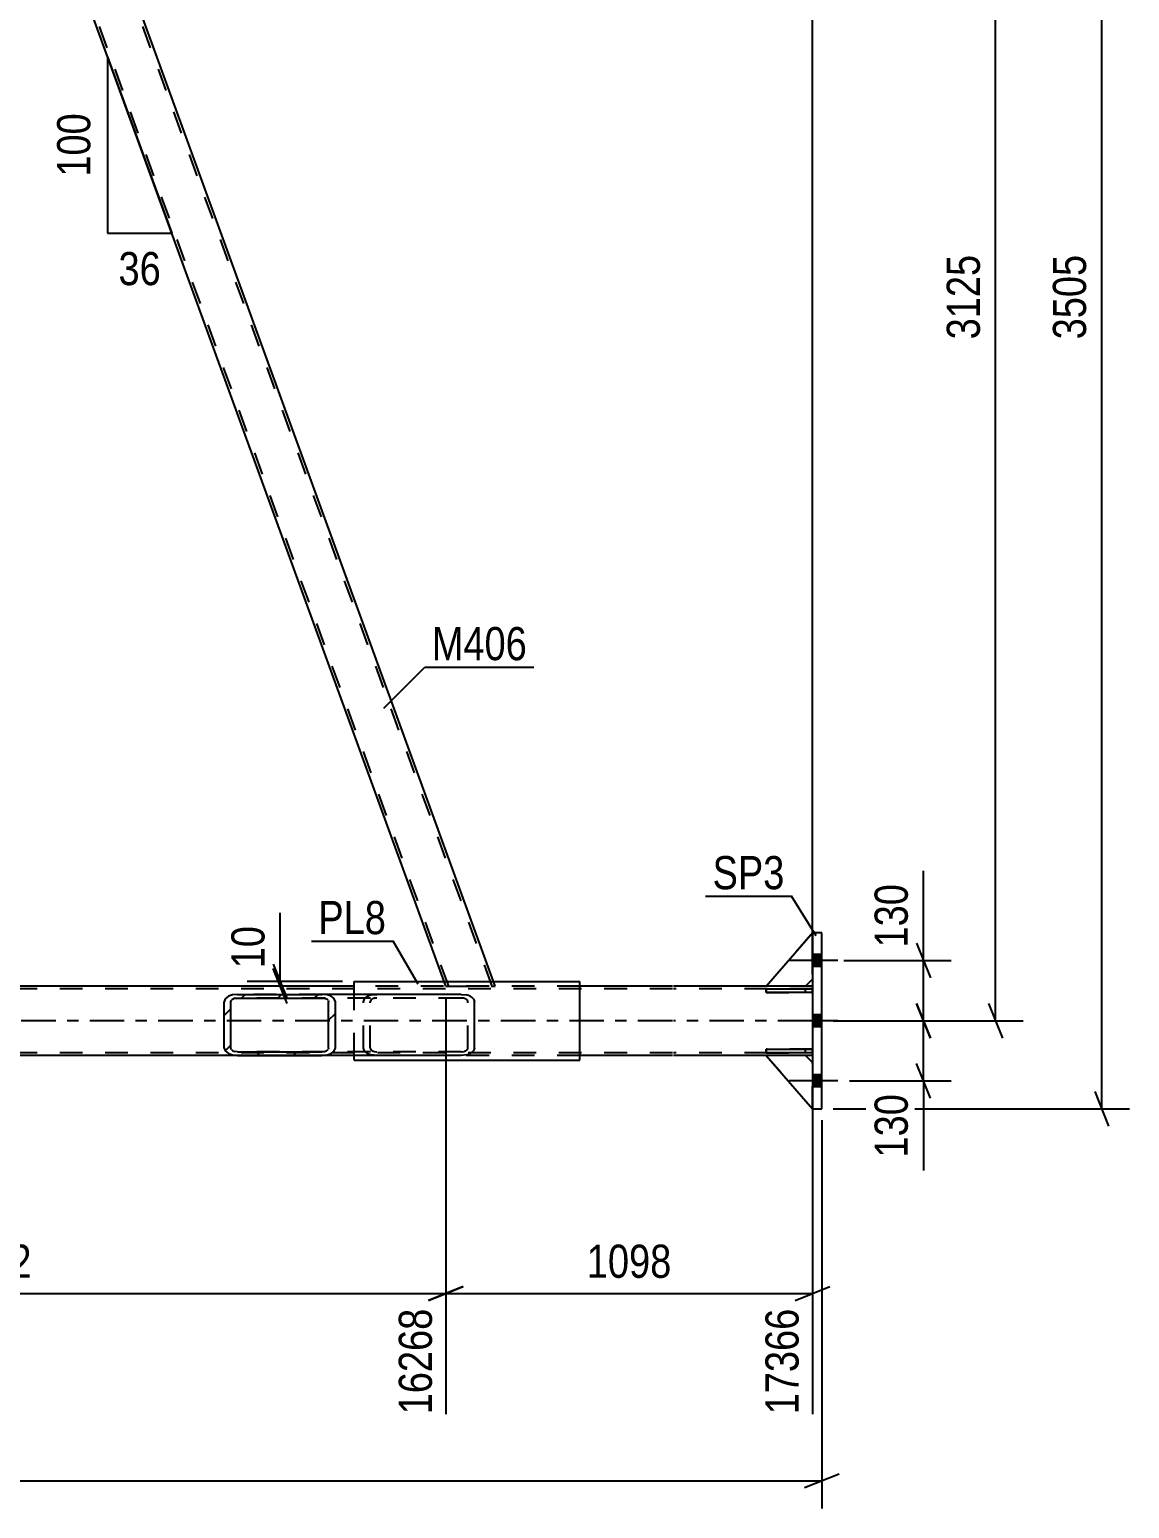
# Model space of a CAD drawing. Header units: millimetres. Extents: x -808 to 381, y -747 to 94.
# Drawn here: x -118.7 to -23.7, y -319.3 to -191.6 of the extents above; entities that cross this region are included whole.
import ezdxf

# ---------------------------------------------------------------- set-up
doc = ezdxf.new("R2010")
doc.units = ezdxf.units.MM
doc.linetypes.add('DXK_LINE_DOT2', pattern=[3.9198, 1.9599, -1.9599])
doc.linetypes.add('DXK_LINE_DOT3', pattern=[5.9187, 2.979, -0.9799, 0.9799, -0.9799])
doc.styles.add('Arial Narrow', font='ARIALN.TTF', dxfattribs={"height": 0.2})

# ---------------------------------------------------------------- blocks, each defined once
blk = doc.blocks.new('Part-232923327-79864 - 79863')
at = {"color": 7, "linetype": 'DXK_LINE_DOT2'}
for p, q in [((-121.77, -155.19), (-126.03, -155.19)), ((-124.86, -158.39), (-126.03, -155.19)), ((-82.46, -274.19), (-125.77, -155.19)), ((-78.71, -274.19), (-122.03, -155.19)), ((-121.62, -155.59), (-121.77, -155.19)), ((-82.71, -274.19), (-82.86, -273.79)), ((-82.71, -274.19), (-78.46, -274.19)), ((-78.46, -274.19), (-78.6, -273.79))]:
    blk.add_line(p, q, dxfattribs=at)
at = {"color": 2, "linetype": 'Continuous'}
for p, q in [((-78.6, -273.79), (-121.62, -155.59)), ((-82.86, -273.79), (-124.86, -158.39))]:
    blk.add_line(p, q, dxfattribs=at)
blk = doc.blocks.new('Part-232923327-79940 - 79863')
at = {"color": 2, "linetype": 'Continuous'}
for p, q in [((-50.24, -269.59), (-51.04, -269.59)), ((-51.04, -269.59), (-51.04, -284.79)), ((-50.24, -284.79), (-50.24, -269.59)), ((-51.04, -284.79), (-50.24, -284.79))]:
    blk.add_line(p, q, dxfattribs=at)
blk = doc.blocks.new('Part-232923327-79886 - 79863')
at = {"linetype": 'Continuous'}
h = blk.add_hatch(dxfattribs=at)
h.set_pattern_fill('', scale=0.7, style=0, pattern_type=0)
h.set_pattern_definition([(45, (-101.7724, -279.791), (-1.57154, 1.57154), [])])
h.paths.add_polyline_path([(-101.86, -279.55), (-101.77, -279.79), (-101.52, -280), (-101.14, -280.14), (-100.7, -280.19), (-93.42, -280.19), (-92.97, -280.14), (-92.59, -280), (-92.34, -279.79), (-92.25, -279.55), (-92.25, -275.55), (-92.34, -275.3), (-92.59, -275.09), (-92.97, -274.95), (-93.42, -274.91), (-100.7, -274.91), (-101.14, -274.95), (-101.52, -275.09), (-101.77, -275.3), (-101.86, -275.55)])
h.paths.add_polyline_path([(-101.23, -275.42), (-101.11, -275.32), (-100.92, -275.25), (-100.7, -275.23), (-93.42, -275.23), (-93.19, -275.25), (-93.01, -275.32), (-92.88, -275.42), (-92.84, -275.55), (-92.84, -279.55), (-92.88, -279.67), (-93.01, -279.77), (-93.19, -279.84), (-93.42, -279.87), (-100.7, -279.87), (-100.92, -279.84), (-101.11, -279.77), (-101.23, -279.67), (-101.28, -279.55), (-101.28, -275.55)])
at = {"color": 2, "linetype": 'Continuous'}
for p, q in [((-101.77, -275.3), (-101.86, -275.55)), ((-101.86, -279.55), (-101.86, -275.55)), ((-101.28, -275.55), (-101.23, -275.42)), ((-101.28, -279.55), (-101.28, -275.55)), ((-100.7, -274.91), (-101.14, -274.95)), ((-100.92, -275.25), (-100.7, -275.23)), ((-100.7, -274.91), (-93.42, -274.91)), ((-100.7, -275.23), (-93.42, -275.23)), ((-81.39, -274.91), (-93.42, -274.91)), ((-92.97, -274.95), (-93.42, -274.91)), ((-93.42, -275.23), (-93.19, -275.25)), ((-92.88, -275.42), (-92.84, -275.55)), ((-92.84, -279.55), (-92.84, -275.55)), ((-92.25, -275.55), (-92.34, -275.3)), ((-92.25, -279.55), (-92.25, -275.55)), ((-81.39, -274.91), (-80.94, -274.95)), ((-80.31, -275.3), (-80.22, -275.55)), ((-80.22, -279.55), (-80.22, -275.55)), ((-101.86, -279.55), (-101.77, -279.79)), ((-101.23, -279.67), (-101.28, -279.55)), ((-92.84, -279.55), (-92.88, -279.67)), ((-92.34, -279.79), (-92.25, -279.55)), ((-80.22, -279.55), (-80.31, -279.79)), ((-101.14, -280.14), (-100.7, -280.19)), ((-100.7, -279.87), (-100.92, -279.84)), ((-100.7, -279.87), (-93.42, -279.87)), ((-100.7, -280.19), (-93.42, -280.19)), ((-93.19, -279.84), (-93.42, -279.87)), ((-93.42, -280.19), (-92.97, -280.14)), ((-81.39, -280.19), (-93.42, -280.19)), ((-80.94, -280.14), (-81.39, -280.19))]:
    blk.add_line(p, q, dxfattribs=at)
at = {"color": 7, "linetype": 'DXK_LINE_DOT2'}
for p, q in [((-93.42, -274.91), (-100.7, -274.91)), ((-81.39, -275.23), (-100.7, -275.23)), ((-89.83, -275.55), (-89.74, -275.3)), ((-89.83, -279.55), (-89.83, -275.55)), ((-89.2, -275.42), (-89.25, -275.55)), ((-89.25, -279.55), (-89.25, -275.55)), ((-89.11, -274.95), (-88.67, -274.91)), ((-88.67, -275.23), (-88.89, -275.25)), ((-81.16, -275.25), (-81.39, -275.23)), ((-80.81, -275.55), (-80.85, -275.42)), ((-80.81, -279.55), (-80.81, -275.55)), ((-89.74, -279.79), (-89.83, -279.55)), ((-89.25, -279.55), (-89.2, -279.67)), ((-80.85, -279.67), (-80.81, -279.55)), ((-81.39, -279.87), (-100.7, -279.87)), ((-100.7, -280.19), (-93.42, -280.19)), ((-88.67, -280.19), (-89.11, -280.14)), ((-88.89, -279.84), (-88.67, -279.87)), ((-81.39, -279.87), (-81.16, -279.84))]:
    blk.add_line(p, q, dxfattribs=at)
at = {"color": 2, "linetype": 'Continuous'}
for centre, radius, start, end in [((-100.96, -276.03), 1.09, 99.5182, 138.0637), ((-100.83, -275.79), 0.545, 99.5182, 138.0637), ((-93.28, -275.79), 0.545, 41.9363, 80.4819), ((-93.15, -276.03), 1.09, 41.9363, 80.4819), ((-81.12, -276.03), 1.09, 41.9363, 80.4819), ((-100.83, -279.3), 0.545, 221.9363, 260.4819), ((-93.28, -279.3), 0.545, 279.5182, 318.0637), ((-100.96, -279.06), 1.09, 221.9363, 260.4819), ((-93.15, -279.06), 1.09, 279.5182, 318.0637), ((-81.12, -279.06), 1.09, 279.5182, 318.0637)]:
    blk.add_arc(centre, radius, start, end, dxfattribs=at)
at = {"color": 7, "linetype": 'DXK_LINE_DOT2'}
for centre, radius, start, end in [((-88.93, -276.03), 1.09, 99.5182, 138.0637), ((-88.8, -275.79), 0.545, 99.5182, 138.0637), ((-81.25, -275.79), 0.545, 41.9363, 80.4819), ((-88.8, -279.3), 0.545, 221.9363, 260.4819), ((-81.25, -279.3), 0.545, 279.5182, 318.0637), ((-88.93, -279.06), 1.09, 221.9363, 260.4819)]:
    blk.add_arc(centre, radius, start, end, dxfattribs=at)
blk = doc.blocks.new('Part-232923327-79973 - 79863')
at = {"color": 2, "linetype": 'Continuous'}
for p, q in [((-90.63, -274.91), (-90.63, -273.79)), ((-90.63, -273.79), (-71.14, -273.79)), ((-71.14, -280.59), (-71.14, -273.79)), ((-90.63, -280.59), (-90.63, -280.19)), ((-90.63, -280.59), (-71.14, -280.59))]:
    blk.add_line(p, q, dxfattribs=at)
at = {"color": 7, "linetype": 'DXK_LINE_DOT2'}
blk.add_line((-90.63, -280.19), (-90.63, -274.91), dxfattribs=at)
blk = doc.blocks.new('Part-232923327-80028 - 79863')
at = {"color": 7, "linetype": 'DXK_LINE_DOT2'}
for p, q in [((-63.14, -274.43), (-733.42, -274.43)), ((-71.14, -274.19), (-90.63, -274.19)), ((-51.04, -274.43), (-63.04, -274.43)), ((-51.64, -274.19), (-55.04, -274.19)), ((-51.04, -274.19), (-51.04, -280.19)), ((-63.14, -279.95), (-733.42, -279.95)), ((-71.14, -280.19), (-90.63, -280.19)), ((-51.04, -279.95), (-63.04, -279.95)), ((-51.64, -280.19), (-55.04, -280.19))]:
    blk.add_line(p, q, dxfattribs=at)
at = {"color": 2, "linetype": 'Continuous'}
for p, q in [((-90.63, -274.19), (-154.22, -274.19)), ((-63.14, -274.19), (-71.14, -274.19)), ((-55.04, -274.19), (-63.04, -274.19)), ((-51.04, -274.19), (-51.64, -274.19)), ((-90.63, -280.19), (-154.22, -280.19)), ((-63.14, -280.19), (-71.14, -280.19)), ((-55.04, -280.19), (-63.04, -280.19)), ((-51.04, -280.19), (-51.64, -280.19))]:
    blk.add_line(p, q, dxfattribs=at)
at = {"color": 7, "linetype": 'DXK_LINE_DOT3'}
for p, q in [((-63.14, -277.19), (-733.42, -277.19)), ((-51.04, -277.19), (-63.04, -277.19))]:
    blk.add_line(p, q, dxfattribs=at)
blk = doc.blocks.new('Part-232923327-80061 - 79863')
at = {"color": 7, "linetype": 'DXK_LINE_DOT2'}
for p, q in [((-51.04, -274.43), (-55.04, -274.43)), ((-55.04, -274.43), (-55.04, -274.75)), ((-51.64, -274.75), (-51.64, -274.43)), ((-51.04, -274.75), (-51.04, -274.43)), ((-55.04, -274.75), (-51.04, -274.75))]:
    blk.add_line(p, q, dxfattribs=at)
blk = doc.blocks.new('Part-232923327-80062 - 79863')
at = {"color": 7, "linetype": 'DXK_LINE_DOT2'}
for p, q in [((-51.04, -279.63), (-55.04, -279.63)), ((-55.04, -279.63), (-55.04, -279.95)), ((-51.64, -279.95), (-51.64, -279.63)), ((-51.04, -279.95), (-51.04, -279.63)), ((-55.04, -279.95), (-51.04, -279.95))]:
    blk.add_line(p, q, dxfattribs=at)
blk = doc.blocks.new('Part-232923327-80063 - 79863')
at = {"color": 2, "linetype": 'Continuous'}
for p, q in [((-55.04, -274.75), (-55.04, -274.43)), ((-55.04, -274.43), (-51.04, -274.43)), ((-51.04, -274.43), (-51.04, -274.75)), ((-51.04, -274.75), (-55.04, -274.75))]:
    blk.add_line(p, q, dxfattribs=at)
at = {"color": 7, "linetype": 'DXK_LINE_DOT2'}
blk.add_line((-51.64, -274.75), (-51.64, -274.43), dxfattribs=at)
blk = doc.blocks.new('Part-232923327-80064 - 79863')
at = {"color": 2, "linetype": 'Continuous'}
for p, q in [((-55.04, -279.95), (-55.04, -279.63)), ((-55.04, -279.63), (-51.04, -279.63)), ((-51.04, -279.63), (-51.04, -279.95)), ((-51.04, -279.95), (-55.04, -279.95))]:
    blk.add_line(p, q, dxfattribs=at)
at = {"color": 7, "linetype": 'DXK_LINE_DOT2'}
blk.add_line((-51.64, -279.95), (-51.64, -279.63), dxfattribs=at)
blk = doc.blocks.new('Part-232923327-80065 - 79863')
at = {"color": 7, "linetype": 'DXK_LINE_DOT2'}
for p, q in [((-55.04, -274.19), (-51.04, -269.59)), ((-51.04, -269.59), (-51.04, -273.59)), ((-51.64, -274.19), (-55.04, -274.19)), ((-51.04, -273.59), (-51.64, -274.19))]:
    blk.add_line(p, q, dxfattribs=at)
blk = doc.blocks.new('Part-232923327-80066 - 79863')
at = {"color": 2, "linetype": 'Continuous'}
for p, q in [((-55.04, -274.19), (-51.04, -269.59)), ((-51.64, -274.19), (-55.04, -274.19)), ((-51.04, -273.59), (-51.64, -274.19))]:
    blk.add_line(p, q, dxfattribs=at)
at = {"color": 7, "linetype": 'DXK_LINE_DOT2'}
blk.add_line((-51.04, -269.59), (-51.04, -273.59), dxfattribs=at)
blk = doc.blocks.new('Part-232923327-80067 - 79863')
at = {"color": 7, "linetype": 'DXK_LINE_DOT2'}
for p, q in [((-51.64, -280.19), (-55.04, -280.19)), ((-55.04, -280.19), (-51.04, -284.79)), ((-51.04, -280.79), (-51.64, -280.19)), ((-51.04, -284.79), (-51.04, -280.79))]:
    blk.add_line(p, q, dxfattribs=at)
blk = doc.blocks.new('Part-232923327-80068 - 79863')
at = {"color": 2, "linetype": 'Continuous'}
for p, q in [((-51.64, -280.19), (-55.04, -280.19)), ((-55.04, -280.19), (-51.04, -284.79)), ((-51.04, -280.79), (-51.64, -280.19))]:
    blk.add_line(p, q, dxfattribs=at)
at = {"color": 7, "linetype": 'DXK_LINE_DOT2'}
blk.add_line((-51.04, -284.79), (-51.04, -280.79), dxfattribs=at)
blk = doc.blocks.new('Bolt-232923327-80100 - 79863')
at = {"linetype": 'Continuous'}
for points in [[(-50.24, -272.51), (-50.24, -271.47), (-51.04, -271.47), (-51.04, -272.51)], [(-50.24, -272.51), (-50.24, -271.47), (-51.04, -271.47), (-51.04, -272.51)], [(-50.24, -272.51), (-50.24, -271.47), (-51.04, -271.47), (-51.04, -272.51)], [(-50.24, -277.71), (-50.24, -276.67), (-51.04, -276.67), (-51.04, -277.71)], [(-50.24, -277.71), (-50.24, -276.67), (-51.04, -276.67), (-51.04, -277.71)], [(-50.24, -282.91), (-50.24, -281.87), (-51.04, -281.87), (-51.04, -282.91)], [(-50.24, -282.91), (-50.24, -281.87), (-51.04, -281.87), (-51.04, -282.91)], [(-50.24, -282.91), (-50.24, -281.87), (-51.04, -281.87), (-51.04, -282.91)]]:
    blk.add_hatch(color=1, dxfattribs=at).paths.add_polyline_path(points)
at = {"color": 1, "linetype": 'Continuous'}
for p, q in [((-48.84, -271.99), (-53.04, -271.99)), ((-48.84, -271.99), (-53.04, -271.99)), ((-48.84, -271.99), (-53.04, -271.99)), ((-50.24, -271.47), (-51.04, -271.47)), ((-50.24, -271.47), (-51.04, -271.47)), ((-50.24, -271.47), (-51.04, -271.47)), ((-50.24, -272.51), (-51.04, -272.51)), ((-50.24, -272.51), (-51.04, -272.51)), ((-50.24, -272.51), (-51.04, -272.51)), ((-50.24, -276.67), (-51.04, -276.67)), ((-50.24, -276.67), (-51.04, -276.67)), ((-48.84, -277.19), (-53.04, -277.19)), ((-48.84, -277.19), (-53.04, -277.19)), ((-50.24, -277.71), (-51.04, -277.71)), ((-50.24, -277.71), (-51.04, -277.71)), ((-50.24, -281.87), (-51.04, -281.87)), ((-50.24, -281.87), (-51.04, -281.87)), ((-50.24, -281.87), (-51.04, -281.87)), ((-48.84, -282.39), (-53.04, -282.39)), ((-48.84, -282.39), (-53.04, -282.39)), ((-48.84, -282.39), (-53.04, -282.39)), ((-50.24, -282.91), (-51.04, -282.91)), ((-50.24, -282.91), (-51.04, -282.91)), ((-50.24, -282.91), (-51.04, -282.91))]:
    blk.add_line(p, q, dxfattribs=at)
blk = doc.blocks.new('StraightDimension-232923327-96474 - 79863')
at = {"color": 7, "linetype": 'Continuous'}
for p, q in [((-26.06, -284.79), (-26.06, -144.59)), ((-26.66, -283.29), (-25.46, -286.29)), ((-49.24, -284.79), (-23.66, -284.79))]:
    blk.add_line(p, q, dxfattribs=at)
at = {"color": 0}
blk.add_wipeout([(-26.81, -210.43), (-31.01, -210.43), (-31.01, -218.94), (-26.81, -218.94)], dxfattribs=at)
at = {"color": 3, "style": 'Arial Narrow'}
blk.add_text('3505', height=2.863, rotation=90.0002, dxfattribs=at).set_placement((-27.41, -218.34))
blk = doc.blocks.new('StraightDimension-232923327-162953 - 79863')
at = {"color": 7, "linetype": 'Continuous'}
for p, q in [((-41.46, -271.99), (-41.46, -264.25)), ((-41.46, -271.99), (-41.46, -264.25)), ((-42.06, -270.49), (-40.86, -273.49)), ((-48.34, -271.99), (-39.06, -271.99)), ((-41.46, -277.19), (-41.46, -271.99)), ((-40.86, -278.69), (-42.06, -275.69)), ((-49.24, -277.19), (-39.06, -277.19))]:
    blk.add_line(p, q, dxfattribs=at)
at = {"color": 0}
blk.add_wipeout([(-42.21, -264.78), (-46.41, -264.78), (-46.41, -271.46), (-42.21, -271.46)], dxfattribs=at)
at = {"color": 3, "style": 'Arial Narrow'}
blk.add_text('130', height=2.863, rotation=90.0002, dxfattribs=at).set_placement((-42.81, -270.86))
blk = doc.blocks.new('StraightDimension-232923327-94966 - 79863')
at = {"color": 7, "linetype": 'Continuous'}
for p, q in [((-82.71, -275.19), (-82.71, -311.18)), ((-51.04, -281.19), (-51.04, -311.18)), ((-81.21, -300.14), (-84.21, -301.34)), ((-52.54, -301.34), (-49.54, -300.14)), ((-82.71, -300.74), (-51.04, -300.74))]:
    blk.add_line(p, q, dxfattribs=at)
at = {"color": 0}
blk.add_wipeout([(-62.62, -299.99), (-62.62, -295.79), (-71.13, -295.79), (-71.13, -299.99)], dxfattribs=at)
at = {"color": 3, "style": 'Arial Narrow'}
blk.add_text('1098', height=2.863, dxfattribs=at).set_placement((-70.53, -299.39))
at = {"color": 0, "linetype": 'Continuous'}
blk.add_wipeout([(-51.64, -301.44), (-55.84, -301.44), (-55.84, -311.78), (-51.64, -311.78)], dxfattribs=at)
at = {"color": 3, "linetype": 'Continuous', "style": 'Arial Narrow'}
blk.add_text('17366', height=2.863, rotation=90.0002, dxfattribs=at).set_placement((-52.24, -311.18))
blk = doc.blocks.new('StraightDimension-232923327-94967 - 79863')
at = {"color": 7, "linetype": 'Continuous'}
for p, q in [((-161.58, -275.19), (-161.58, -311.18)), ((-82.71, -275.19), (-82.71, -311.18)), ((-160.08, -300.14), (-163.08, -301.34)), ((-84.21, -301.34), (-81.21, -300.14)), ((-161.58, -300.74), (-82.71, -300.74))]:
    blk.add_line(p, q, dxfattribs=at)
at = {"color": 0}
blk.add_wipeout([(-117.89, -299.99), (-117.89, -295.79), (-126.4, -295.79), (-126.4, -299.99)], dxfattribs=at)
at = {"color": 3, "style": 'Arial Narrow'}
blk.add_text('1972', height=2.863, dxfattribs=at).set_placement((-125.8, -299.39))
at = {"color": 0, "linetype": 'Continuous'}
blk.add_wipeout([(-83.31, -301.44), (-87.51, -301.44), (-87.51, -311.78), (-83.31, -311.78)], dxfattribs=at)
at = {"color": 3, "linetype": 'Continuous', "style": 'Arial Narrow'}
blk.add_text('16268', height=2.863, rotation=90.0002, dxfattribs=at).set_placement((-83.91, -311.18))
blk = doc.blocks.new('StraightDimension-232923327-162954 - 79863')
at = {"color": 7, "linetype": 'Continuous'}
for p, q in [((-42.06, -275.69), (-40.86, -278.69)), ((-49.24, -277.19), (-39.06, -277.19)), ((-41.46, -282.39), (-41.46, -277.19)), ((-40.86, -283.89), (-42.06, -280.89)), ((-47.84, -282.39), (-39.06, -282.39)), ((-41.46, -282.39), (-41.46, -290.12)), ((-41.46, -282.39), (-41.46, -290.12))]:
    blk.add_line(p, q, dxfattribs=at)
at = {"color": 0}
blk.add_wipeout([(-42.21, -282.91), (-46.41, -282.91), (-46.41, -289.6), (-42.21, -289.6)], dxfattribs=at)
at = {"color": 3, "style": 'Arial Narrow'}
blk.add_text('130', height=2.863, rotation=90.0002, dxfattribs=at).set_placement((-42.81, -289))
blk = doc.blocks.new('StraightDimension-232923327-87157 - 79863')
at = {"color": 7, "linetype": 'Continuous'}
for p, q in [((-50.24, -285.79), (-50.24, -319.31)), ((-51.74, -317.51), (-48.74, -316.31)), ((-767.35, -316.91), (-50.24, -316.91))]:
    blk.add_line(p, q, dxfattribs=at)
blk = doc.blocks.new('AngleDimension-232923327-157887 - 79863')
at = {"color": 7, "linetype": 'Continuous'}
for p, q in [((-111.92, -193.94), (-106.38, -209.16)), ((-111.92, -193.94), (-111.92, -209.16)), ((-111.2, -195.92), (-106.38, -209.16)), ((-111.92, -209.16), (-106.38, -209.16))]:
    blk.add_line(p, q, dxfattribs=at)
at = {"color": 0}
for points in [[(-112.82, -198.21), (-117.02, -198.21), (-117.02, -204.89), (-112.82, -204.89)], [(-106.72, -214.26), (-106.72, -210.06), (-111.58, -210.06), (-111.58, -214.26)]]:
    blk.add_wipeout(points, dxfattribs=at)
at = {"color": 3, "style": 'Arial Narrow'}
blk.add_text('100', height=2.863, rotation=90.0002, dxfattribs=at).set_placement((-113.42, -204.29))
blk.add_text('36', height=2.863, dxfattribs=at).set_placement((-110.98, -213.66))
blk = doc.blocks.new('StraightDimension-232923327-96468 - 79863')
at = {"color": 7, "linetype": 'Continuous'}
for p, q in [((-35.23, -277.19), (-35.23, -152.19)), ((-35.83, -275.69), (-34.63, -278.69)), ((-49.24, -277.19), (-32.83, -277.19))]:
    blk.add_line(p, q, dxfattribs=at)
at = {"color": 0}
blk.add_wipeout([(-35.98, -210.43), (-40.18, -210.43), (-40.18, -218.94), (-35.98, -218.94)], dxfattribs=at)
at = {"color": 3, "style": 'Arial Narrow'}
blk.add_text('3125', height=2.863, rotation=90.0002, dxfattribs=at).set_placement((-36.58, -218.34))
blk = doc.blocks.new('StraightDimension-232923327-124351 - 79863')
at = {"color": 7, "linetype": 'Continuous'}
for p, q in [((-111.99, -156.19), (-111.99, -174.41)), ((-51.04, -273.19), (-51.04, -169.16)), ((-110.49, -171.41), (-113.49, -172.61)), ((-111.99, -172.01), (-51.04, -172.01)), ((-52.54, -172.61), (-49.54, -171.41))]:
    blk.add_line(p, q, dxfattribs=at)
at = {"color": 0}
blk.add_wipeout([(-77.26, -171.26), (-77.26, -167.06), (-85.77, -167.06), (-85.77, -171.26)], dxfattribs=at)
at = {"color": 3, "style": 'Arial Narrow'}
blk.add_text('1830', height=2.863, dxfattribs=at).set_placement((-85.17, -170.66))
blk = doc.blocks.new('StraightDimension-232923327-158561 - 79863')
at = {"color": 7, "linetype": 'Continuous'}
for p, q in [((-97.02, -273.79), (-97.02, -267.88)), ((-97.02, -273.79), (-97.02, -267.88)), ((-97.62, -272.29), (-96.42, -275.29)), ((-96.42, -275.69), (-97.62, -272.69)), ((-91.63, -273.79), (-99.87, -273.79)), ((-91.63, -274.19), (-99.87, -274.19)), ((-97.02, -274.19), (-97.02, -273.79))]:
    blk.add_line(p, q, dxfattribs=at)
at = {"color": 0}
blk.add_wipeout([(-97.77, -268.41), (-101.97, -268.41), (-101.97, -273.26), (-97.77, -273.26)], dxfattribs=at)
at = {"color": 3, "style": 'Arial Narrow'}
blk.add_text('10', height=2.863, rotation=90.0002, dxfattribs=at).set_placement((-98.37, -272.66))
blk = doc.blocks.new('Mark-232923327-96543 - 79863')
at = {"color": 0}
blk.add_wipeout([(-53.46, -265.83), (-53.46, -262.83), (-59.67, -262.83), (-59.67, -265.83)], dxfattribs=at)
blk.add_wipeout([(-53.46, -265.83), (-53.46, -262.83), (-59.67, -262.83), (-59.67, -265.83)], dxfattribs=at)
at = {"color": 30, "linetype": 'Continuous'}
for p in [(-60.27, -266.43), (-50.73, -269.86)]:
    blk.add_line(p, (-52.86, -266.43), dxfattribs=at)
at = {"color": 3, "style": 'Arial Narrow'}
blk.add_text('SP3', height=2.863, dxfattribs=at).set_placement((-59.67, -265.83))
blk = doc.blocks.new('Mark-232923327-158577 - 79863')
at = {"color": 0}
blk.add_wipeout([(-87.87, -269.71), (-87.87, -266.71), (-93.72, -266.71), (-93.72, -269.71)], dxfattribs=at)
blk.add_wipeout([(-87.87, -269.71), (-87.87, -266.71), (-93.72, -266.71), (-93.72, -269.71)], dxfattribs=at)
at = {"color": 30, "linetype": 'Continuous'}
for p in [(-94.32, -270.31), (-85.11, -274.04)]:
    blk.add_line(p, (-87.27, -270.31), dxfattribs=at)
at = {"color": 3, "style": 'Arial Narrow'}
blk.add_text('PL8', height=2.863, dxfattribs=at).set_placement((-93.72, -269.71))
blk = doc.blocks.new('Mark-232923327-84419 - 79863')
at = {"color": 0}
blk.add_wipeout([(-75.7, -246.05), (-75.7, -243.05), (-83.92, -243.05), (-83.92, -246.05)], dxfattribs=at)
blk.add_wipeout([(-75.7, -246.05), (-75.7, -243.05), (-83.92, -243.05), (-83.92, -246.05)], dxfattribs=at)
at = {"color": 30, "linetype": 'Continuous'}
for p, q in [((-88.06, -250.18), (-84.52, -246.65)), ((-84.52, -246.65), (-75.1, -246.65))]:
    blk.add_line(p, q, dxfattribs=at)
at = {"color": 3, "style": 'Arial Narrow'}
blk.add_text('M406', height=2.863, dxfattribs=at).set_placement((-83.92, -246.05))

msp = doc.modelspace()

# ---------------------------------------------------------------- block references
for name in ['Part-232923327-79864 - 79863', 'Part-232923327-80065 - 79863', 'Part-232923327-80066 - 79863', 'Part-232923327-79940 - 79863', 'Bolt-232923327-80100 - 79863', 'Part-232923327-80028 - 79863', 'Part-232923327-79973 - 79863', 'Part-232923327-80061 - 79863', 'Part-232923327-80063 - 79863', 'Part-232923327-79886 - 79863', 'Part-232923327-80062 - 79863', 'Part-232923327-80064 - 79863', 'Part-232923327-80067 - 79863', 'Part-232923327-80068 - 79863']:
    msp.add_blockref(name, (0, 0))

# ---------------------------------------------------------------- next in the draw order: block references
msp.add_blockref('StraightDimension-232923327-96474 - 79863', (0, 0))

# ---------------------------------------------------------------- next in the draw order: block references
msp.add_blockref('StraightDimension-232923327-162953 - 79863', (0, 0))

# ---------------------------------------------------------------- next in the draw order: block references
msp.add_blockref('StraightDimension-232923327-94966 - 79863', (0, 0))

# ---------------------------------------------------------------- next in the draw order: block references
for name in ['StraightDimension-232923327-94967 - 79863', 'StraightDimension-232923327-162954 - 79863']:
    msp.add_blockref(name, (0, 0))

# ---------------------------------------------------------------- next in the draw order: block references
msp.add_blockref('StraightDimension-232923327-87157 - 79863', (0, 0))

# ---------------------------------------------------------------- next in the draw order: block references
msp.add_blockref('AngleDimension-232923327-157887 - 79863', (0, 0))

# ---------------------------------------------------------------- next in the draw order: block references
msp.add_blockref('StraightDimension-232923327-96468 - 79863', (0, 0))

# ---------------------------------------------------------------- next in the draw order: block references
msp.add_blockref('StraightDimension-232923327-124351 - 79863', (0, 0))

# ---------------------------------------------------------------- next in the draw order: block references
for name in ['Mark-232923327-84419 - 79863', 'Mark-232923327-96543 - 79863', 'StraightDimension-232923327-158561 - 79863']:
    msp.add_blockref(name, (0, 0))

# ---------------------------------------------------------------- next in the draw order: block references
msp.add_blockref('Mark-232923327-158577 - 79863', (0, 0))

doc.saveas('drawing.dxf')
